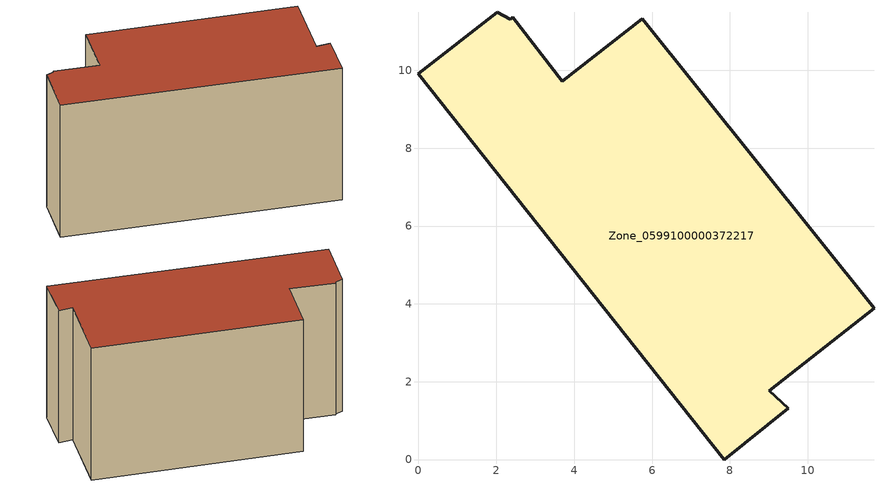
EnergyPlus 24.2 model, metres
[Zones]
Zone_0599100000372217
 floor ground (C_G): 11.7,3.89 9.02,1.76 9.5,1.32 7.85,0 0,9.91 2.02,11.49 2.36,11.32 2.42,11.36 3.7,9.72 5.75,11.32 z3.4
 wall outside (C_F): 2.02,11.49 0,9.91 7.85,0 9.5,1.32 9.02,1.76 11.7,3.89 5.75,11.32 3.7,9.72 2.42,11.36 2.36,11.32 2.02,11.49 z3.4:10.16
 roof outside (C_R): 2.42,11.36 2.36,11.32 2.02,11.49 0,9.91 7.85,0 9.5,1.32 9.02,1.76 11.7,3.89 5.75,11.32 3.7,9.72 z10.16
[BUILDING]
Pand.0599100000372217: North Axis=0; Terrain=City; Loads Convergence Tolerance Value=0.04; Temperature Convergence Tolerance Value=0.4; Solar Distribution=FullExterior; Maximum Number of Warmup Days=25; Minimum Number of Warmup Days=1
[Site:Location]
Rotterdam.The.Hague.AP_ZH_NLD Design_Conditions: Latitude=51.96; Longitude=4.45; Time Zone=1; Elevation=-4.5
[SITE:GROUNDTEMPERATURE:BUILDINGSURFACE]
18, 18, 18, 18, 18, 18, 18, 18, 18, 18, 18, 18
[MATERIAL] Thermal Absorptance=0.9; Solar Absorptance=0.7; Visible Absorptance=0.7
Name | Roughness | Thickness | Conductivity | Density | Specific Heat
G.TI.1992-2005 | MediumSmooth | 0.15 | 0.06 | 540 | 1210
F.TI.1992-2005 | Rough | 0.3 | 0.12 | 1920 | 840
R.TI.1992-2005 | MediumRough | 0.2 | 0.08 | 1500 | 1000
[CONSTRUCTION]
C_G: G.TI.1992-2005
C_F: F.TI.1992-2005
C_R: R.TI.1992-2005
[ZONE]
Zone_0599100000372217: Type=1; Multiplier=1; Ceiling Height=Autocalculate; Volume=Autocalculate; Floor Area=autocalculate; Part of Total Floor Area=Yes
[ZONEINFILTRATION:DESIGNFLOWRATE]
Infil_Zone_0599100000372217: Zone or ZoneList or Space or SpaceList=Zone_0599100000372217; Schedule=AlwaysOn; Design Flow Rate Calculation Method=Flow/Area; Flow Rate per Floor Area=0.0015; Constant Term Coefficient=1; Temperature Term Coefficient=0; Velocity Term Coefficient=0; Velocity Squared Term Coefficient=0
[HVACTEMPLATE:ZONE:IDEALLOADSAIRSYSTEM]
Zone_0599100000372217: Maximum Heating Supply Air Temperature=50; Minimum Cooling Supply Air Temperature=13; Maximum Heating Supply Air Humidity Ratio=0.0156; Minimum Cooling Supply Air Humidity Ratio=0.0077; Heating Limit=NoLimit; Cooling Limit=NoLimit; Dehumidification Control Type=ConstantSensibleHeatRatio; Cooling Sensible Heat Ratio=0.7; Dehumidification Setpoint=60; Humidification Control Type=None; Humidification Setpoint=30; Outdoor Air Method=None; Outdoor Air Flow Rate per Person=0.00944; Outdoor Air Flow Rate per Zone Floor Area=0; Outdoor Air Flow Rate per Zone=0; Demand Controlled Ventilation Type=None; Outdoor Air Economizer Type=NoEconomizer; Heat Recovery Type=None; Sensible Heat Recovery Effectiveness=0.7; Latent Heat Recovery Effectiveness=0.65
[ZONECONTROL:THERMOSTAT]
ThermostatControl_Zone_0599100000372217: Zone or ZoneList=Zone_0599100000372217; Control Type Schedule=DualSetpointControlType; Control 1=Thermostat_Zone_0599100000372217; Temperature Difference Between Cutout And Setpoint=0
[THERMOSTATSETPOINT:DUALSETPOINT]
Thermostat_Zone_0599100000372217: Heating Setpoint Temperature Schedule=HeatingSetpoint_Zone_0599100000372217; Cooling Setpoint Temperature Schedule=CoolingSetpoint_Zone_0599100000372217
[SCHEDULE:COMPACT]
HeatingSetpoint_Zone_0599100000372217: Through: 12/31, For: AllDays, Until: 24:00, 21
CoolingSetpoint_Zone_0599100000372217: Through: 12/31, For: AllDays, Until: 24:00, 24
DualSetpointControlType: Through: 12/31, For: AllDays, Until: 24:00, 4
AlwaysOn: Through: 12/31, For: AllDays, Until: 24:00, 1
